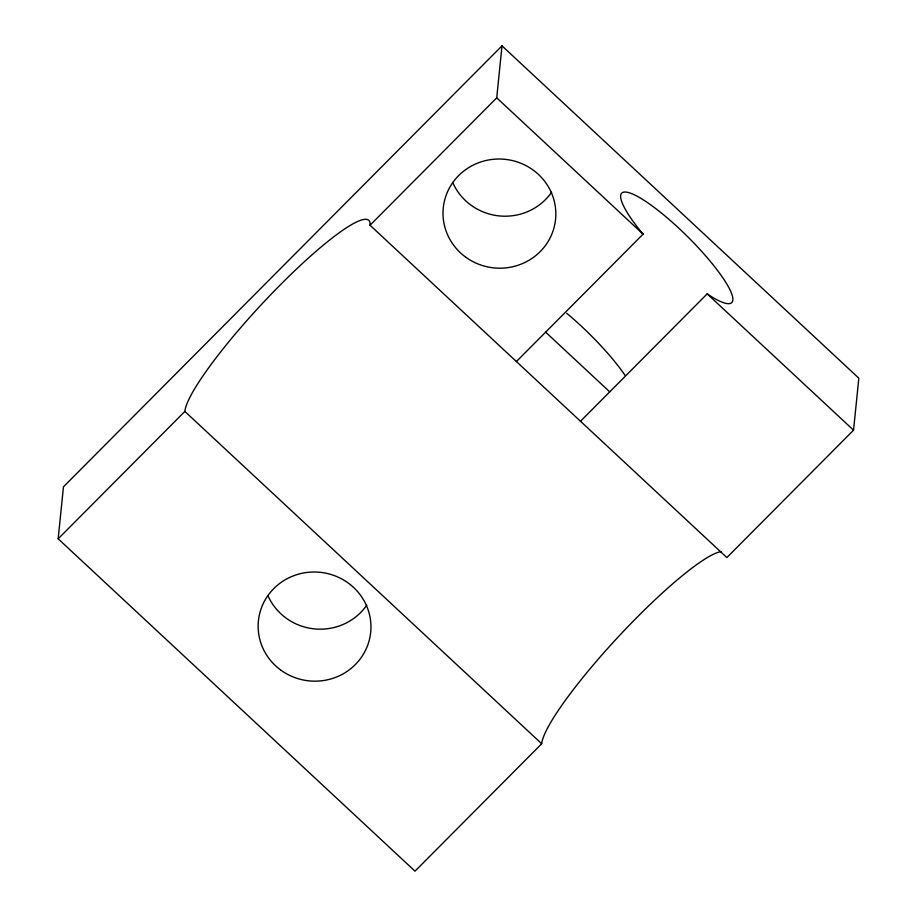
<?xml version="1.0" encoding="UTF-8"?>
<svg xmlns="http://www.w3.org/2000/svg" width="917" height="917" viewBox="0 0 917 917"><rect width="100%" height="100%" fill="white"/><g stroke="black" fill="none" stroke-linecap="round" stroke-linejoin="round"><path stroke-width="1.38" d="M58.172 538.806L63.456 486.824L502 45.85L858.828 378.194L853.544 430.176L726.86 557.57L370.032 225.227A134.031 21.125 -47 0 0 280.911 284.259A134.031 21.125 -47 0 0 184.867 411.424L58.172 538.806L415 871.15L541.695 743.756A134.031 21.125 -47 0 1 619.605 635.424A134.031 21.125 -47 0 1 721.129 551.621M370.032 225.227L496.727 97.844L502 45.85M516.386 361.55L643.081 234.156L641.052 231.726A77.601 15.6 44.8 0 1 636.788 196.043A77.601 15.6 44.8 0 1 719.467 273.06A77.601 15.6 44.8 0 1 709.322 295.308L707.19 293.864L580.495 421.258M496.727 97.844L643.081 234.156M707.19 293.864L853.544 430.176M545.626 332.149L609.725 391.857M184.867 411.424L541.695 743.756M366.754 605.197A56.43 54.562 5.8 0 1 314.955 628.936A56.43 54.562 5.8 0 1 268.211 596.279M551.633 192.215A56.43 54.562 5.8 0 1 499.822 215.965A56.43 54.562 5.8 0 1 453.078 183.297M566.74 313.305A77.601 15.6 44.8 0 1 625.027 375.294M281.221 670.407A56.43 54.562 5.8 0 0 370.628 632.856A56.43 54.562 5.8 0 0 291.789 576.495A56.43 54.562 5.8 0 0 281.221 670.407M466.088 257.425A56.43 54.562 5.8 0 0 555.507 219.874A56.43 54.562 5.8 0 0 476.657 163.513A56.43 54.562 5.8 0 0 466.088 257.425"/></g></svg>
